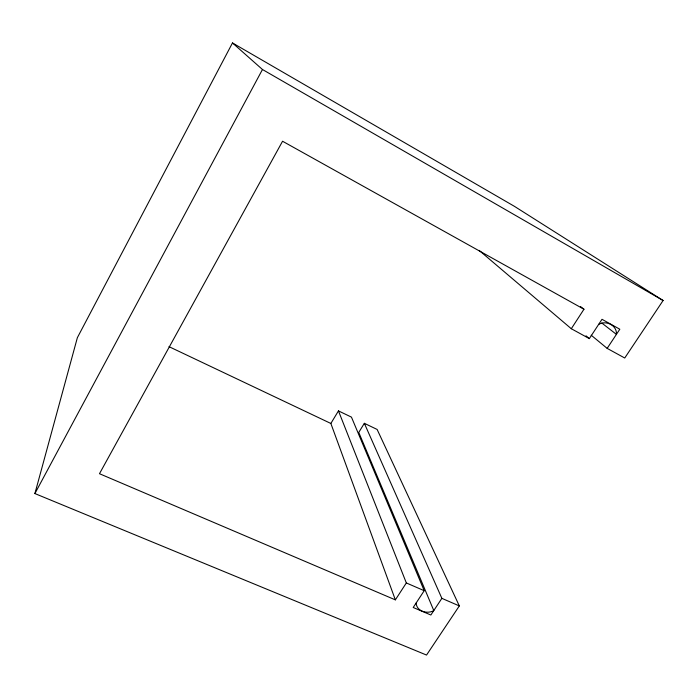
<?xml version="1.0" encoding="UTF-8"?>
<svg xmlns="http://www.w3.org/2000/svg" width="698" height="698" viewBox="0 0 698 698"><rect width="100%" height="100%" fill="white"/><g stroke="black" fill="none" stroke-linecap="round" stroke-linejoin="round"><path stroke-width="1.05" d="M416.148 603.011C416.453 611.317 427.42 614.432 433.798 610.567L358.763 432.428L364.339 423.311L377.121 429.445L459.328 605.925L426.539 655.056L34.9 493.565L77.365 337.684L232.478 42.944L514.487 206.372L663.1 300.515L624.736 358.013L607.155 348.372L591.206 335.214M34.9 493.565L262.465 69.503L232.478 42.944M338.451 410.886L406.332 582.943L395.356 599.87L330.861 423.468L338.451 410.886L351.452 417.125L424.209 590.691L413.207 607.487L430.858 615.008L441.869 598.352L364.339 423.311M607.155 348.372L619.815 329.229L601.999 319.3L589.339 338.617L571.304 328.732L583.956 309.24L580.518 306.57M598.596 324.483C605.838 319.885 617.233 325.347 616.413 334.368L601.807 323.026M395.356 599.87L99.482 473.715L282.559 141.24L583.956 309.24M406.332 582.943L424.209 590.691M441.869 598.352L459.328 605.925M169.003 346.653L330.861 423.468M262.465 69.503L663.1 300.515M585.997 335.817L589.339 338.617M479.16 250.408L571.304 328.732"/></g></svg>
